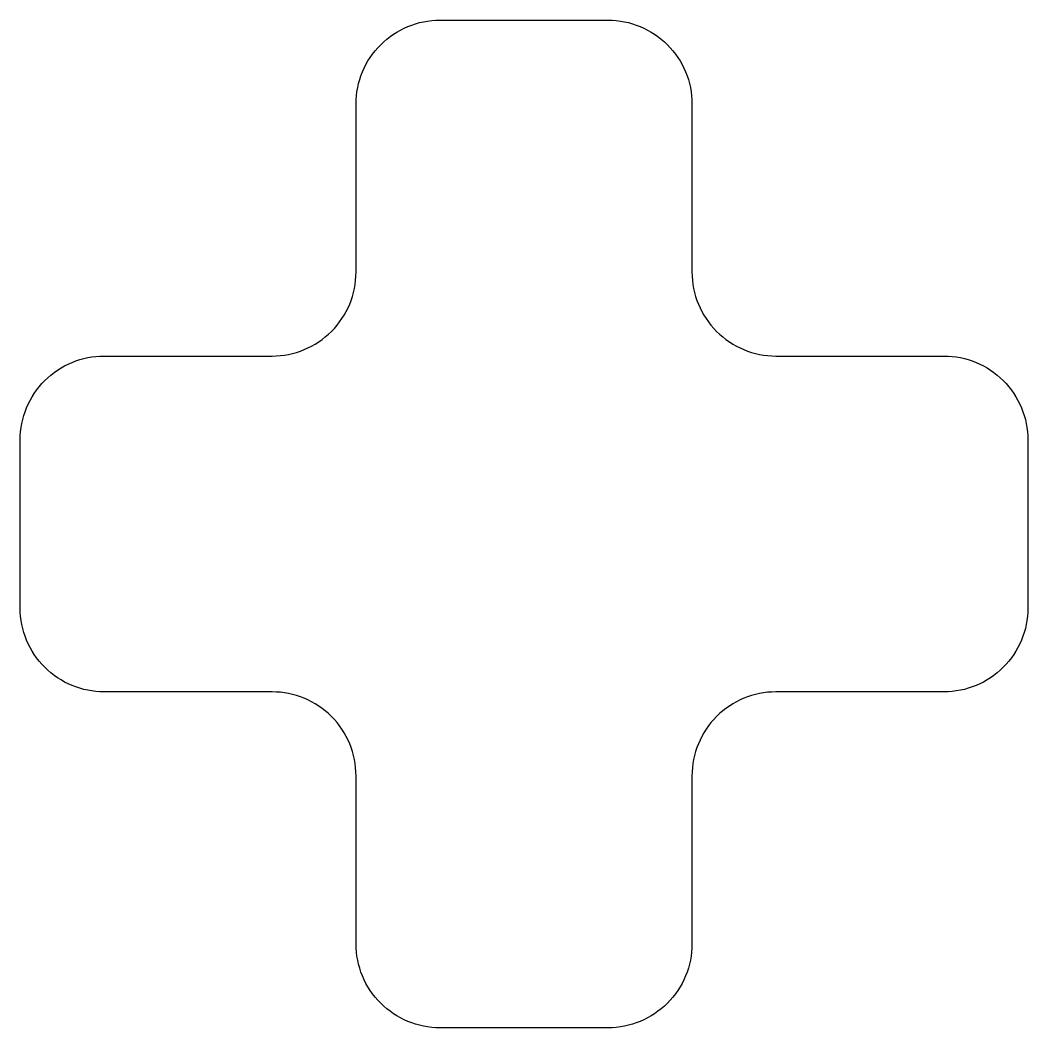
# Model space of a CAD drawing. Header units: millimetres. Extents: x 67 to 187, y 66 to 186.
import ezdxf

# ---------------------------------------------------------------- set-up
doc = ezdxf.new("R2010")
doc.units = ezdxf.units.MM
doc.header["$MEASUREMENT"] = 0

msp = doc.modelspace()

# ---------------------------------------------------------------- linework, layer by layer
msp.add_lwpolyline([(116.87, 186.16), (136.87, 186.16, -0.414214), (146.87, 176.16), (146.87, 156.16, 0.414214), (156.87, 146.16), (176.87, 146.16, -0.414214), (186.87, 136.16), (186.87, 116.16, -0.414214), (176.87, 106.16), (156.87, 106.16, 0.414214), (146.87, 96.16), (146.87, 76.16, -0.414214), (136.87, 66.16), (116.87, 66.16, -0.414214), (106.87, 76.16), (106.87, 96.16, 0.414214), (96.87, 106.16), (76.87, 106.16, -0.414214), (66.87, 116.16), (66.87, 136.16, -0.414214), (76.87, 146.16), (96.87, 146.16, 0.414214), (106.87, 156.16), (106.87, 176.16, -0.414214)], format="xyb", close=True)

doc.saveas('drawing.dxf')
